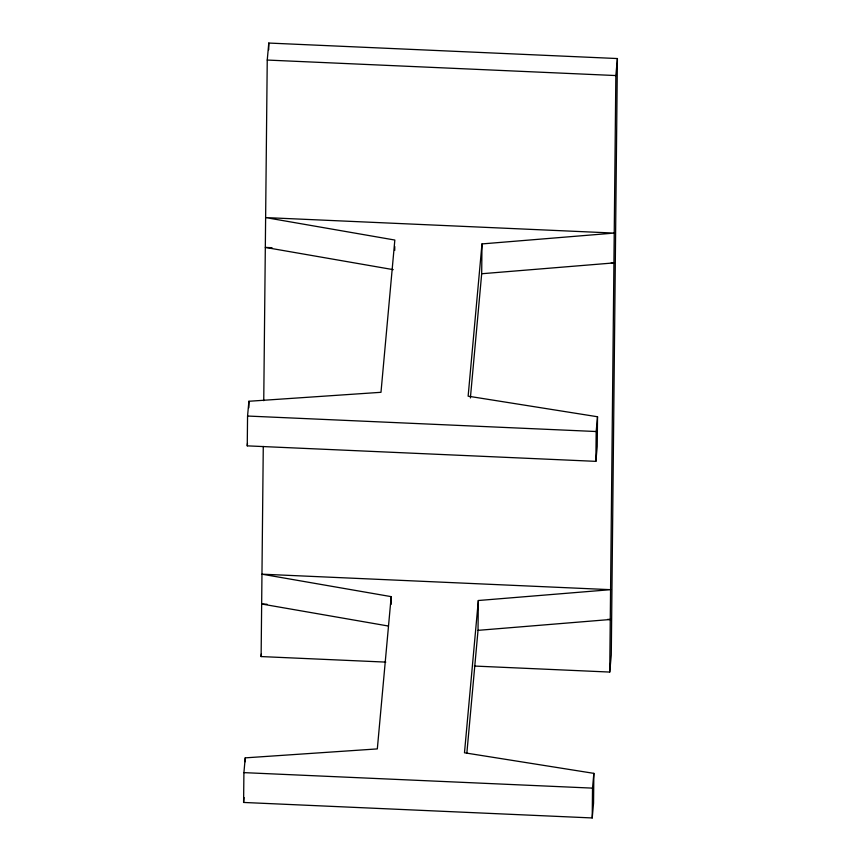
<?xml version="1.0" encoding="UTF-8"?>
<svg xmlns="http://www.w3.org/2000/svg" width="861" height="861" viewBox="0 0 861 861"><rect width="100%" height="100%" fill="white"/><g stroke="black" fill="none" stroke-linecap="round" stroke-linejoin="round"><path stroke-width="1.29" d="M243.598 802.452L243.911 772.629L245.245 757.863L377.322 748.909L391.185 596.641L261.97 574.179L610.578 589.677L478.329 600.515L464.477 752.783L593.864 773.361L593.552 803.184L592.217 817.95L243.598 802.452L244.05 797.534M247.258 445.858L247.559 416.035L248.904 401.269L380.982 392.304L394.833 240.047L265.629 217.585L614.237 233.083L481.988 243.921L468.136 396.178L597.523 416.756L597.211 446.59L595.866 461.356L247.258 445.858L247.484 443.393M245.213 761.748L245.245 757.863M248.84 407.748L248.904 401.269M385.814 662.109L261.12 656.566L263.272 446.428M263.746 400.709L267.244 60.055L268.783 43.05L617.402 58.548L611.278 655.06L609.728 672.064L474.314 666.048M268.718 49.766L268.783 43.05M391.098 604.422L391.185 596.641M394.736 250.422L394.768 246.537M466.845 753.224L478.027 630.349L478.329 600.515M470.386 397.965L481.686 273.744L481.988 243.921M592.217 817.95L592.519 788.127L593.864 773.361M595.866 461.356L596.178 431.522L597.523 416.756M609.728 672.064L615.852 75.553L617.402 58.548M261.12 656.566L261.357 653.951M481.686 273.744L613.925 262.906L611.245 262.788M478.027 630.349L610.277 619.5L607.586 619.382M267.244 60.055L615.852 75.553M272.022 247.71L265.317 247.408L393.219 269.644M247.559 416.035L596.178 431.522M267.028 604.25L261.658 604.002L388.236 626.012M243.911 772.629L592.519 788.127"/></g></svg>
